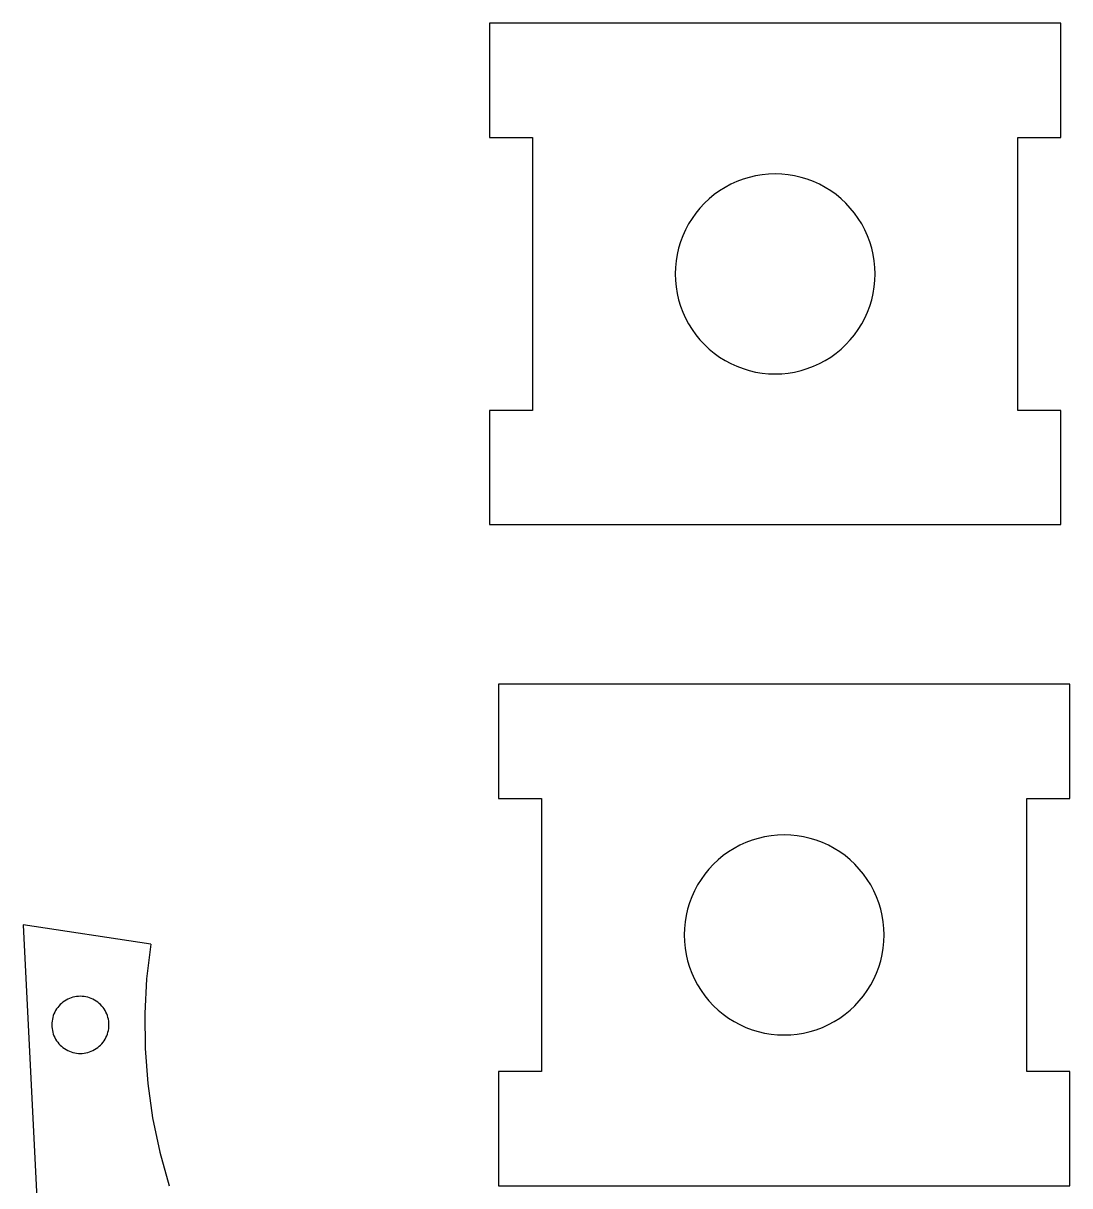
# Model space of a CAD drawing. Extents: x -403 to 403, y -278 to 278.
# Drawn here: x -238.9 to -165.6, y 144.2 to 225.6 of the extents above; entities that cross this region are included whole.
import ezdxf

# ---------------------------------------------------------------- set-up
doc = ezdxf.new("R2010")
doc.units = 0
doc.layers.get('0').update_dxf_attribs({"linetype": 'CONTINUOUS'})

msp = doc.modelspace()

# ---------------------------------------------------------------- linework, layer by layer
for p, q in [((-206.243, 225.603), (-206.243, 217.603)), ((-166.243, 225.603), (-206.243, 225.603)), ((-166.243, 217.603), (-166.243, 225.603)), ((-206.243, 217.603), (-203.243, 217.603)), ((-203.243, 217.603), (-203.243, 198.503)), ((-169.243, 217.603), (-166.243, 217.603)), ((-169.243, 198.503), (-169.243, 217.603)), ((-187.608, 214.918), (-188.054, 214.814)), ((-187.156, 214.993), (-187.608, 214.918)), ((-186.7, 215.038), (-187.156, 214.993)), ((-186.243, 215.053), (-186.7, 215.038)), ((-185.785, 215.038), (-186.243, 215.053)), ((-185.329, 214.993), (-185.785, 215.038)), ((-184.877, 214.918), (-185.329, 214.993)), ((-184.431, 214.814), (-184.877, 214.918)), ((-189.743, 214.115), (-190.132, 213.873)), ((-189.339, 214.331), (-189.743, 214.115)), ((-188.921, 214.52), (-189.339, 214.331)), ((-188.493, 214.681), (-188.921, 214.52)), ((-188.054, 214.814), (-188.493, 214.681)), ((-183.993, 214.681), (-184.431, 214.814)), ((-183.564, 214.52), (-183.993, 214.681)), ((-183.147, 214.331), (-183.564, 214.52)), ((-182.743, 214.115), (-183.147, 214.331)), ((-182.354, 213.873), (-182.743, 214.115)), ((-190.858, 213.316), (-191.192, 213.002)), ((-190.504, 213.606), (-190.858, 213.316)), ((-190.132, 213.873), (-190.504, 213.606)), ((-181.981, 213.606), (-182.354, 213.873)), ((-181.627, 213.316), (-181.981, 213.606)), ((-181.293, 213.002), (-181.627, 213.316)), ((-191.506, 212.668), (-191.796, 212.314)), ((-191.192, 213.002), (-191.506, 212.668)), ((-180.98, 212.668), (-181.293, 213.002)), ((-180.689, 212.314), (-180.98, 212.668)), ((-192.063, 211.942), (-192.305, 211.553)), ((-191.796, 212.314), (-192.063, 211.942)), ((-180.422, 211.942), (-180.689, 212.314)), ((-180.18, 211.553), (-180.422, 211.942)), ((-192.521, 211.149), (-192.71, 210.732)), ((-192.305, 211.553), (-192.521, 211.149)), ((-179.965, 211.149), (-180.18, 211.553)), ((-179.775, 210.732), (-179.965, 211.149)), ((-192.871, 210.303), (-193.004, 209.864)), ((-192.71, 210.732), (-192.871, 210.303)), ((-179.614, 210.303), (-179.775, 210.732)), ((-179.481, 209.864), (-179.614, 210.303)), ((-193.108, 209.418), (-193.183, 208.966)), ((-193.004, 209.864), (-193.108, 209.418)), ((-179.377, 209.418), (-179.481, 209.864)), ((-179.303, 208.966), (-179.377, 209.418)), ((-193.228, 208.511), (-193.243, 208.053)), ((-193.183, 208.966), (-193.228, 208.511)), ((-179.258, 208.511), (-179.303, 208.966)), ((-179.243, 208.053), (-179.258, 208.511)), ((-193.243, 208.053), (-193.228, 207.595)), ((-193.228, 207.595), (-193.183, 207.139)), ((-179.303, 207.139), (-179.258, 207.595)), ((-179.258, 207.595), (-179.243, 208.053)), ((-193.183, 207.139), (-193.108, 206.687)), ((-179.377, 206.687), (-179.303, 207.139)), ((-193.108, 206.687), (-193.004, 206.241)), ((-193.004, 206.241), (-192.871, 205.803)), ((-179.614, 205.803), (-179.481, 206.241)), ((-179.481, 206.241), (-179.377, 206.687)), ((-192.871, 205.803), (-192.71, 205.374)), ((-192.71, 205.374), (-192.521, 204.957)), ((-179.965, 204.957), (-179.775, 205.374)), ((-179.775, 205.374), (-179.614, 205.803)), ((-192.521, 204.957), (-192.305, 204.553)), ((-192.305, 204.553), (-192.063, 204.164)), ((-180.422, 204.164), (-180.18, 204.553)), ((-180.18, 204.553), (-179.965, 204.957)), ((-192.063, 204.164), (-191.796, 203.791)), ((-191.796, 203.791), (-191.506, 203.437)), ((-180.98, 203.437), (-180.689, 203.791)), ((-180.689, 203.791), (-180.422, 204.164)), ((-191.506, 203.437), (-191.192, 203.103)), ((-191.192, 203.103), (-190.858, 202.79)), ((-190.858, 202.79), (-190.504, 202.499)), ((-181.981, 202.499), (-181.627, 202.79)), ((-181.627, 202.79), (-181.293, 203.103)), ((-181.293, 203.103), (-180.98, 203.437)), ((-190.504, 202.499), (-190.132, 202.232)), ((-190.132, 202.232), (-189.743, 201.991)), ((-189.743, 201.991), (-189.339, 201.775)), ((-183.147, 201.775), (-182.743, 201.991)), ((-182.743, 201.991), (-182.354, 202.232)), ((-182.354, 202.232), (-181.981, 202.499)), ((-189.339, 201.775), (-188.921, 201.586)), ((-188.921, 201.586), (-188.493, 201.424)), ((-188.493, 201.424), (-188.054, 201.291)), ((-188.054, 201.291), (-187.608, 201.187)), ((-187.608, 201.187), (-187.156, 201.113)), ((-187.156, 201.113), (-186.7, 201.068)), ((-186.7, 201.068), (-186.243, 201.053)), ((-186.243, 201.053), (-185.785, 201.068)), ((-185.785, 201.068), (-185.329, 201.113)), ((-185.329, 201.113), (-184.877, 201.187)), ((-184.877, 201.187), (-184.431, 201.291)), ((-184.431, 201.291), (-183.993, 201.424)), ((-183.993, 201.424), (-183.564, 201.586)), ((-183.564, 201.586), (-183.147, 201.775)), ((-206.243, 198.503), (-206.243, 190.503)), ((-203.243, 198.503), (-206.243, 198.503)), ((-166.243, 198.503), (-169.243, 198.503)), ((-166.243, 190.503), (-166.243, 198.503)), ((-206.243, 190.503), (-166.243, 190.503)), ((-205.612, 179.327), (-205.612, 171.327)), ((-165.612, 179.327), (-205.612, 179.327)), ((-165.612, 171.327), (-165.612, 179.327)), ((-205.612, 171.327), (-202.612, 171.327)), ((-202.612, 171.327), (-202.612, 152.227)), ((-168.612, 171.327), (-165.612, 171.327)), ((-168.612, 152.227), (-168.612, 171.327)), ((-187.423, 168.538), (-187.862, 168.405)), ((-186.977, 168.642), (-187.423, 168.538)), ((-186.525, 168.717), (-186.977, 168.642)), ((-186.07, 168.762), (-186.525, 168.717)), ((-185.612, 168.777), (-186.07, 168.762)), ((-185.154, 168.762), (-185.612, 168.777)), ((-184.698, 168.717), (-185.154, 168.762)), ((-184.246, 168.642), (-184.698, 168.717)), ((-183.8, 168.538), (-184.246, 168.642)), ((-183.362, 168.405), (-183.8, 168.538)), ((-189.112, 167.839), (-189.501, 167.597)), ((-188.708, 168.055), (-189.112, 167.839)), ((-188.29, 168.244), (-188.708, 168.055)), ((-187.862, 168.405), (-188.29, 168.244)), ((-182.933, 168.244), (-183.362, 168.405)), ((-182.516, 168.055), (-182.933, 168.244)), ((-182.112, 167.839), (-182.516, 168.055)), ((-181.723, 167.597), (-182.112, 167.839)), ((-190.227, 167.04), (-190.561, 166.727)), ((-189.873, 167.33), (-190.227, 167.04)), ((-189.501, 167.597), (-189.873, 167.33)), ((-181.35, 167.33), (-181.723, 167.597)), ((-180.996, 167.04), (-181.35, 167.33)), ((-180.662, 166.727), (-180.996, 167.04)), ((-191.165, 166.038), (-191.432, 165.666)), ((-190.875, 166.392), (-191.165, 166.038)), ((-190.561, 166.727), (-190.875, 166.392)), ((-180.349, 166.392), (-180.662, 166.727)), ((-180.058, 166.038), (-180.349, 166.392)), ((-179.791, 165.666), (-180.058, 166.038)), ((-191.674, 165.277), (-191.89, 164.873)), ((-191.432, 165.666), (-191.674, 165.277)), ((-179.55, 165.277), (-179.791, 165.666)), ((-179.334, 164.873), (-179.55, 165.277)), ((-192.079, 164.456), (-192.24, 164.027)), ((-191.89, 164.873), (-192.079, 164.456)), ((-179.145, 164.456), (-179.334, 164.873)), ((-178.983, 164.027), (-179.145, 164.456)), ((-192.373, 163.589), (-192.477, 163.142)), ((-192.24, 164.027), (-192.373, 163.589)), ((-178.85, 163.589), (-178.983, 164.027)), ((-178.746, 163.142), (-178.85, 163.589)), ((-192.477, 163.142), (-192.552, 162.69)), ((-178.672, 162.69), (-178.746, 163.142)), ((-238.897, 162.486), (-237.397, 132.486)), ((-229.974, 161.143), (-238.897, 162.486)), ((-192.597, 162.235), (-192.612, 161.777)), ((-192.552, 162.69), (-192.597, 162.235)), ((-178.627, 162.235), (-178.672, 162.69)), ((-178.612, 161.777), (-178.627, 162.235)), ((-229.974, 161.143), (-230.26, 158.715)), ((-192.612, 161.777), (-192.597, 161.319)), ((-192.597, 161.319), (-192.552, 160.863)), ((-178.672, 160.863), (-178.627, 161.319)), ((-178.627, 161.319), (-178.612, 161.777)), ((-192.552, 160.863), (-192.477, 160.411)), ((-192.477, 160.411), (-192.373, 159.965)), ((-178.85, 159.965), (-178.746, 160.411)), ((-178.746, 160.411), (-178.672, 160.863)), ((-192.373, 159.965), (-192.24, 159.527)), ((-192.24, 159.527), (-192.079, 159.098)), ((-179.145, 159.098), (-178.983, 159.527)), ((-178.983, 159.527), (-178.85, 159.965)), ((-230.26, 158.715), (-230.389, 156.273)), ((-192.079, 159.098), (-191.89, 158.681)), ((-179.334, 158.681), (-179.145, 159.098)), ((-191.89, 158.681), (-191.674, 158.277)), ((-191.674, 158.277), (-191.432, 157.888)), ((-191.432, 157.888), (-191.165, 157.515)), ((-180.058, 157.515), (-179.791, 157.888)), ((-179.791, 157.888), (-179.55, 158.277)), ((-179.55, 158.277), (-179.334, 158.681)), ((-236.115, 157.073), (-236.216, 156.99)), ((-236.008, 157.149), (-236.115, 157.073)), ((-235.897, 157.219), (-236.008, 157.149)), ((-235.782, 157.28), (-235.897, 157.219)), ((-235.663, 157.334), (-235.782, 157.28)), ((-235.54, 157.38), (-235.663, 157.334)), ((-235.415, 157.418), (-235.54, 157.38)), ((-235.287, 157.448), (-235.415, 157.418)), ((-235.158, 157.469), (-235.287, 157.448)), ((-235.028, 157.482), (-235.158, 157.469)), ((-234.897, 157.486), (-235.028, 157.482)), ((-234.767, 157.482), (-234.897, 157.486)), ((-234.636, 157.469), (-234.767, 157.482)), ((-234.507, 157.448), (-234.636, 157.469)), ((-234.38, 157.418), (-234.507, 157.448)), ((-234.254, 157.38), (-234.38, 157.418)), ((-234.132, 157.334), (-234.254, 157.38)), ((-234.013, 157.28), (-234.132, 157.334)), ((-233.897, 157.219), (-234.013, 157.28)), ((-233.786, 157.149), (-233.897, 157.219)), ((-233.68, 157.073), (-233.786, 157.149)), ((-233.579, 156.99), (-233.68, 157.073)), ((-191.165, 157.515), (-190.875, 157.161)), ((-190.875, 157.161), (-190.561, 156.827)), ((-180.662, 156.827), (-180.349, 157.161)), ((-180.349, 157.161), (-180.058, 157.515)), ((-236.745, 156.252), (-236.791, 156.129)), ((-236.691, 156.371), (-236.745, 156.252)), ((-236.629, 156.486), (-236.691, 156.371)), ((-236.56, 156.598), (-236.629, 156.486)), ((-236.484, 156.704), (-236.56, 156.598)), ((-236.401, 156.805), (-236.484, 156.704)), ((-236.312, 156.901), (-236.401, 156.805)), ((-236.216, 156.99), (-236.312, 156.901)), ((-233.483, 156.901), (-233.579, 156.99)), ((-233.394, 156.805), (-233.483, 156.901)), ((-233.311, 156.704), (-233.394, 156.805)), ((-233.234, 156.598), (-233.311, 156.704)), ((-233.165, 156.486), (-233.234, 156.598)), ((-233.104, 156.371), (-233.165, 156.486)), ((-233.05, 156.252), (-233.104, 156.371)), ((-233.003, 156.129), (-233.05, 156.252)), ((-230.389, 156.273), (-230.361, 153.828)), ((-190.561, 156.827), (-190.227, 156.514)), ((-190.227, 156.514), (-189.873, 156.223)), ((-181.35, 156.223), (-180.996, 156.514)), ((-180.996, 156.514), (-180.662, 156.827)), ((-236.893, 155.617), (-236.897, 155.486)), ((-236.897, 155.486), (-236.893, 155.356)), ((-236.88, 155.748), (-236.893, 155.617)), ((-236.859, 155.877), (-236.88, 155.748)), ((-236.829, 156.004), (-236.859, 155.877)), ((-236.791, 156.129), (-236.829, 156.004)), ((-232.965, 156.004), (-233.003, 156.129)), ((-232.936, 155.877), (-232.965, 156.004)), ((-232.914, 155.748), (-232.936, 155.877)), ((-232.902, 155.617), (-232.914, 155.748)), ((-232.897, 155.486), (-232.902, 155.617)), ((-232.902, 155.356), (-232.897, 155.486)), ((-189.873, 156.223), (-189.501, 155.956)), ((-189.501, 155.956), (-189.112, 155.715)), ((-189.112, 155.715), (-188.708, 155.499)), ((-188.708, 155.499), (-188.29, 155.31)), ((-182.933, 155.31), (-182.516, 155.499)), ((-182.516, 155.499), (-182.112, 155.715)), ((-182.112, 155.715), (-181.723, 155.956)), ((-181.723, 155.956), (-181.35, 156.223)), ((-236.893, 155.356), (-236.88, 155.225)), ((-236.88, 155.225), (-236.859, 155.096)), ((-236.859, 155.096), (-236.829, 154.969)), ((-236.829, 154.969), (-236.791, 154.844)), ((-236.791, 154.844), (-236.745, 154.721)), ((-236.745, 154.721), (-236.691, 154.602)), ((-233.104, 154.602), (-233.05, 154.721)), ((-233.05, 154.721), (-233.003, 154.844)), ((-233.003, 154.844), (-232.965, 154.969)), ((-232.965, 154.969), (-232.936, 155.096)), ((-232.936, 155.096), (-232.914, 155.225)), ((-232.914, 155.225), (-232.902, 155.356)), ((-188.29, 155.31), (-187.862, 155.148)), ((-187.862, 155.148), (-187.423, 155.015)), ((-187.423, 155.015), (-186.977, 154.911)), ((-186.977, 154.911), (-186.525, 154.837)), ((-186.525, 154.837), (-186.07, 154.792)), ((-186.07, 154.792), (-185.612, 154.777)), ((-185.612, 154.777), (-185.154, 154.792)), ((-185.154, 154.792), (-184.698, 154.837)), ((-184.698, 154.837), (-184.246, 154.911)), ((-184.246, 154.911), (-183.8, 155.015)), ((-183.8, 155.015), (-183.362, 155.148)), ((-183.362, 155.148), (-182.933, 155.31)), ((-236.691, 154.602), (-236.629, 154.486)), ((-236.629, 154.486), (-236.56, 154.375)), ((-236.56, 154.375), (-236.484, 154.269)), ((-236.484, 154.269), (-236.401, 154.168)), ((-236.401, 154.168), (-236.312, 154.072)), ((-236.312, 154.072), (-236.216, 153.983)), ((-236.216, 153.983), (-236.115, 153.9)), ((-236.115, 153.9), (-236.008, 153.824)), ((-236.008, 153.824), (-235.897, 153.754)), ((-233.897, 153.754), (-233.786, 153.824)), ((-233.786, 153.824), (-233.68, 153.9)), ((-233.68, 153.9), (-233.579, 153.983)), ((-233.579, 153.983), (-233.483, 154.072)), ((-233.483, 154.072), (-233.394, 154.168)), ((-233.394, 154.168), (-233.311, 154.269)), ((-233.311, 154.269), (-233.234, 154.375)), ((-233.234, 154.375), (-233.165, 154.486)), ((-233.165, 154.486), (-233.104, 154.602)), ((-230.361, 153.828), (-230.176, 151.39)), ((-235.897, 153.754), (-235.782, 153.693)), ((-235.782, 153.693), (-235.663, 153.639)), ((-235.663, 153.639), (-235.54, 153.593)), ((-235.54, 153.593), (-235.415, 153.555)), ((-235.415, 153.555), (-235.287, 153.525)), ((-235.287, 153.525), (-235.158, 153.504)), ((-235.158, 153.504), (-235.028, 153.491)), ((-235.028, 153.491), (-234.897, 153.486)), ((-234.897, 153.486), (-234.767, 153.491)), ((-234.767, 153.491), (-234.636, 153.504)), ((-234.636, 153.504), (-234.507, 153.525)), ((-234.507, 153.525), (-234.38, 153.555)), ((-234.38, 153.555), (-234.254, 153.593)), ((-234.254, 153.593), (-234.132, 153.639)), ((-234.132, 153.639), (-234.013, 153.693)), ((-234.013, 153.693), (-233.897, 153.754)), ((-205.612, 152.227), (-205.612, 144.227)), ((-202.612, 152.227), (-205.612, 152.227)), ((-165.612, 152.227), (-168.612, 152.227)), ((-165.612, 144.227), (-165.612, 152.227)), ((-230.176, 151.39), (-229.834, 148.969)), ((-229.834, 148.969), (-229.338, 146.575)), ((-229.338, 146.575), (-228.688, 144.218)), ((-205.612, 144.227), (-165.612, 144.227))]:
    msp.add_line(p, q)

doc.saveas('drawing.dxf')
